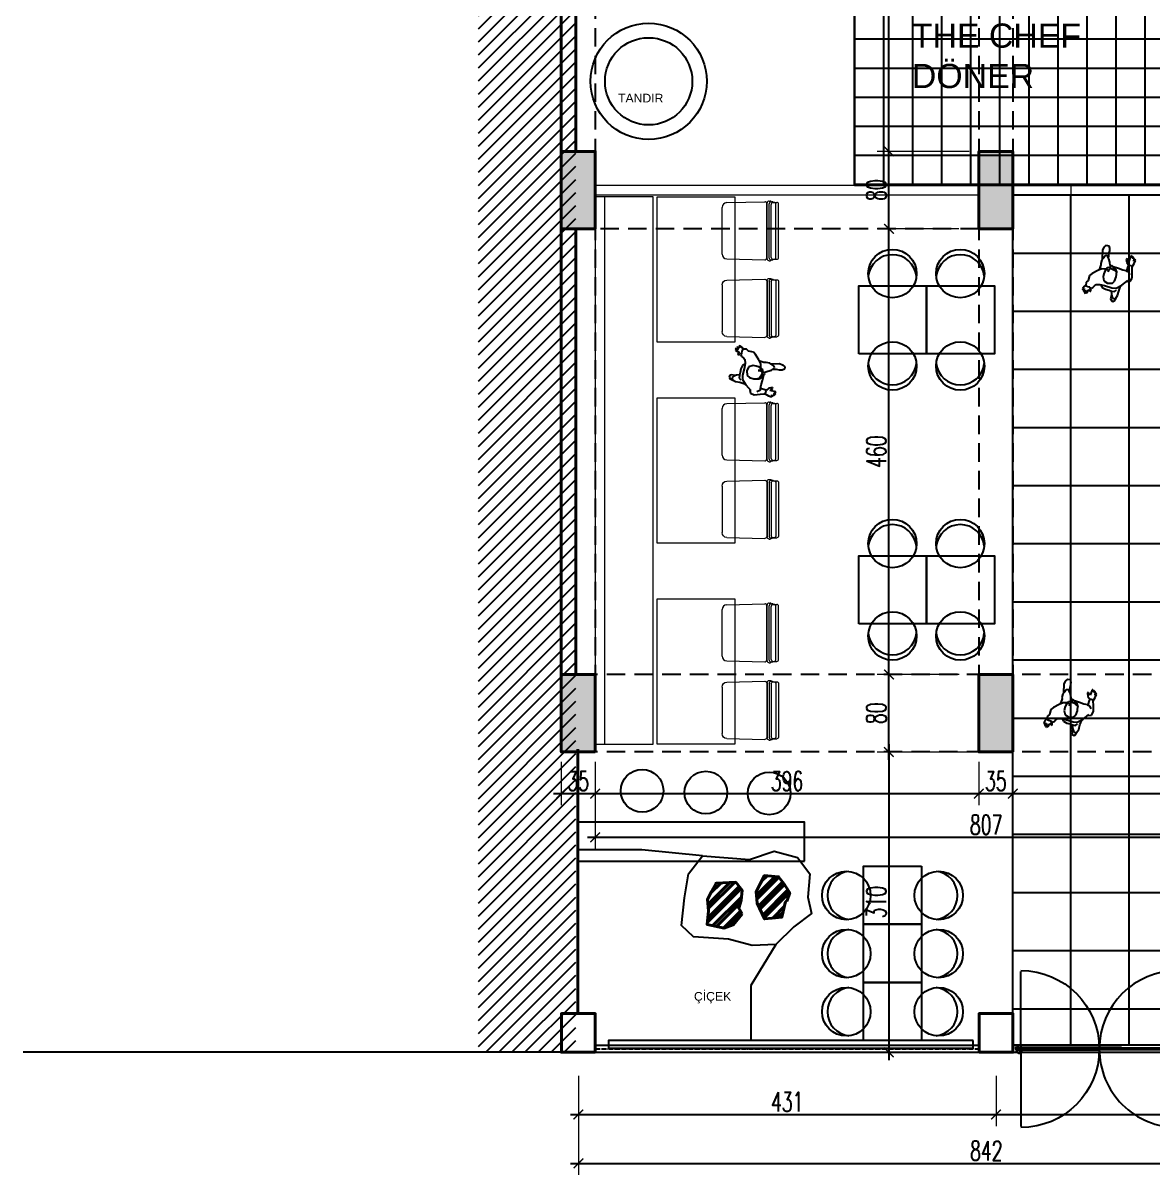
# Model space of a CAD drawing. Header units: millimetres. Extents: x 567392 to 582402, y 4512800 to 4518063.
# Drawn here: x 567392 to 568558, y 4512850 to 4514039 of the extents above; entities that cross this region are included whole.
import ezdxf

# ---------------------------------------------------------------- set-up
doc = ezdxf.new("R2010")
doc.units = ezdxf.units.MM
doc.linetypes.add('AM_DIN_G_W050x2', pattern=[6.875, 4.75, -0.875, 0.375, -0.875])
doc.linetypes.add('DASHED2', pattern=[9.525, 6.35, -3.175])
for name, color, linetype, lineweight in [('1A_GOR_04', 163, 'Continuous', 9), ('A-STRC-01', 2, 'Continuous', 40), ('a_tefris', 1, 'Continuous', 0), ('Yazi', 95, 'Continuous', 13)]:
    doc.layers.add(name, color=color, linetype=linetype, lineweight=lineweight)
for name, color, linetype in [('A-DOGRAMA', 2, 'Continuous'), ('a-people', 8, 'Continuous'), ('a_ahsap', 2, 'Continuous'), ('a_dim', 1, 'Continuous'), ('a_door_p2', 20, 'Continuous'), ('a_furn', 1, 'Continuous'), ('a_p1_d', 1, 'DASHED2'), ('a_p2', 2, 'Continuous'), ('seramik', 251, 'Continuous')]:
    doc.layers.add(name, color=color, linetype=linetype)
doc.styles.add('OLCU', font='SIMPLEX.shx', dxfattribs={"width": 0.65})
doc.styles.get("Standard").update_dxf_attribs({"font": 'Arial.ttf'})
doc.dimstyles.new('OLCU-İC', dxfattribs={"dimtxt": 20, "dimasz": 10, "dimexe": 12, "dimexo": 10, "dimgap": 3, "dimtad": 1, "dimdec": 0, "dimdsep": 46, "dimtxsty": 'OLCU', "dimblk": 'ARCHTICK', "dimcen": 2, "dimdle": 8, "dimclrd": 73, "dimclre": 1, "dimclrt": 1, "dimadec": 0, "dimazin": 0, "dimtfac": 1, "dimtdec": 0, "dimtix": 1, "dimtmove": 2, "dimatfit": 3, "dimldrblk": 'DOT', "dimfxl": 100, "dimfxlon": 1, "dimtvp": 1, "dimtolj": 1, "dimlwd": -1, "dimlwe": 0, "dimarcsym": 0})

# ---------------------------------------------------------------- blocks, each defined once
blk = doc.blocks.new('door-plan-bufe')
at = {"color": 8}
for p, q in [((5, -6), (5, 82)), ((5, 4), (5, -84))]:
    blk.add_line(p, q, dxfattribs=at)
at = {"color": 2}
for p, q in [((0, 0), (89, 0)), ((0, 0), (0, -2)), ((89, 0), (89, -2)), ((0, -2), (89, -2))]:
    blk.add_line(p, q, dxfattribs=at)
blk.add_circle((5, -1), 2)
at = {"color": 8}
for radius, start, end in [(84, 0, 90), (5, 90, 180), (5, 180, 270), (84, 270, 0)]:
    blk.add_arc((5, -1), radius, start, end, dxfattribs=at)
blk = doc.blocks.new('A$C4245411F')
for p, q in [((48.8, 12.4), (47, 11.2)), ((50.7, 12), (48.8, 12.4)), ((51.5, 10.4), (50.7, 12)), ((45.1, 0.6), (44.2, -4.7)), ((45.3, 5.4), (45.1, 0.6)), ((46.6, 8.5), (45.3, 5.4)), ((47, 11.2), (46.2, 8.3)), ((48.6, 9.7), (46.6, 8.5)), ((49.3, 2.2), (47.7, 0.1)), ((50.3, 7.8), (48.6, 9.7)), ((52.3, 2.2), (49.3, 2.2)), ((51.8, 5.3), (50.3, 7.8)), ((51.4, 6.4), (51.5, 10.4)), ((52.6, 2.2), (51.8, 5.3)), ((55.1, 1.7), (52.3, 2.2)), ((58.8, 1.6), (55.1, 1.7)), ((62.5, 0.5), (58.8, 1.6)), ((64.3, -1.6), (62.5, 0.5)), ((70.6, 0.5), (69.1, -1.1)), ((71.8, 2.7), (70.6, 0.5)), ((73.2, 3.7), (71.8, 2.7)), ((74, 7), (73.2, 6.7)), ((73.2, 6.7), (73.5, 5.2)), ((75.1, 3.2), (73.2, 3.7)), ((73.5, 5.2), (75.1, 3.2)), ((75, 5.9), (74, 7)), ((75.9, 6.1), (75, 5.9)), ((75.1, 3.1), (77.3, 3)), ((76.6, 9.3), (75.9, 6.1)), ((77.4, 9.3), (76.6, 9.3)), ((77.3, 3), (79.3, 2.2)), ((77.7, 7), (77.4, 9.3)), ((78.3, 10.2), (77.7, 7)), ((79.1, 9.8), (78.3, 10.2)), ((79.2, 6.5), (79.1, 9.8)), ((80, 9), (79.2, 6.5)), ((79.5, 2.2), (81.1, 3.4)), ((79.8, -1.3), (79.5, 2.2)), ((80.7, 8.5), (80, 9)), ((80.4, 5.6), (80.7, 8.5)), ((81.5, 7), (80.4, 5.6)), ((81.1, 3.4), (82.1, 6.4)), ((82.1, 6.4), (81.5, 7)), ((35.5, -11.7), (34.4, -15.7)), ((38.5, -10.7), (35.5, -11.7)), ((43.2, -5.8), (38.2, -11.8)), ((38.2, -11.8), (38.5, -10.7)), ((48.4, -1.7), (43.2, -5.8)), ((52.7, -1.1), (48.4, -1.7)), ((51.3, -8.4), (50.7, -13.1)), ((53.1, -5.8), (51.3, -8.4)), ((60.7, -1.8), (52.7, -1.1)), ((58.1, -4.8), (53.1, -5.8)), ((62.2, -6.3), (58.1, -4.8)), ((65.5, -1.8), (60.7, -1.8)), ((64, -10.3), (62.2, -6.3)), ((64, -13.6), (64, -10.3)), ((69.1, -1.1), (65.5, -1.8)), ((70.6, -15.6), (75.6, -11.4)), ((75.6, -11.4), (77.8, -8.7)), ((77.8, -8.7), (78.1, -3.5)), ((78.1, -3.5), (79.8, -1.3)), ((34.4, -15.7), (35.7, -21.9)), ((35.7, -21.9), (36.8, -26.7)), ((39.5, -20.8), (37.7, -17.9)), ((41.8, -21.3), (39.5, -20.8)), ((41, -26), (41.6, -21.3)), ((41.6, -21.3), (45.5, -21.3)), ((45.5, -21.3), (50.3, -22.1)), ((50.3, -22.1), (55.8, -22.6)), ((50.7, -13.1), (51.2, -18.3)), ((52.1, -18.7), (51.2, -17.2)), ((51.2, -18.3), (52.7, -20.9)), ((54, -19.5), (52.1, -18.7)), ((52.7, -20.9), (55, -21.5)), ((56.2, -20.2), (54, -19.5)), ((55, -21.5), (55.9, -21.8)), ((55.9, -21.8), (56.5, -23.2)), ((57.7, -20.6), (56.2, -20.2)), ((56.5, -23.2), (57.4, -23.7)), ((57.4, -23.7), (58.1, -23)), ((58.9, -20.2), (57.7, -20.6)), ((58.1, -23), (58.5, -21.7)), ((58.5, -21.7), (61.6, -20.4)), ((58.5, -23.2), (59.1, -23.4)), ((59.6, -18.7), (58.9, -20.2)), ((59.1, -23.4), (60.4, -26.4)), ((59.9, -16.4), (59.6, -18.7)), ((60, -18), (59.9, -16.4)), ((60.7, -18.7), (60, -18)), ((61.9, -18.6), (60.7, -18.7)), ((61.6, -20.4), (63.3, -17.2)), ((63.2, -16.8), (61.9, -18.6)), ((63.2, -18.7), (66.9, -18)), ((63.3, -17.2), (64, -13.6)), ((66.9, -18), (70.6, -15.6)), ((68.8, -22), (68.9, -20.8)), ((69.2, -23.2), (68.8, -22)), ((68.9, -20.8), (69.5, -16.5)), ((68.9, -27.1), (69.2, -23.2)), ((35.5, -30.4), (34.8, -33.8)), ((34.8, -33.8), (35.7, -34.6)), ((36.8, -26.7), (35.5, -30.4)), ((35.7, -34.6), (36.2, -32.8)), ((36.2, -32.8), (36.4, -35.7)), ((36.7, -26.3), (38.1, -27.4)), ((37.4, -36), (37.5, -35)), ((37.5, -35), (37.8, -37.1)), ((38.1, -27.4), (40.4, -27.5)), ((38.9, -37.4), (39.3, -35.6)), ((39.3, -35.6), (39.7, -37.5)), ((40.5, -37.5), (41.2, -31.5)), ((40.8, -27.5), (41, -26)), ((43.2, -29.8), (40.8, -27.5)), ((41.2, -31.5), (42.1, -32.3)), ((42.1, -32.3), (43.4, -33.9)), ((44.4, -33.3), (43.2, -29.8)), ((43.4, -33.9), (44.4, -33.3)), ((60.4, -26.4), (61.9, -29.8)), ((61.9, -29.8), (63.6, -31.6)), ((63.3, -34.9), (62.8, -31.3)), ((63.2, -37.9), (63.3, -34.9)), ((63.6, -31.6), (64.8, -32.7)), ((64.8, -32.7), (66.5, -32)), ((66.5, -32), (67.4, -29.7)), ((67.4, -29.7), (68.9, -27.1)), ((68.4, -28.5), (69.9, -37.2)), ((36.4, -35.7), (37.4, -36)), ((37.8, -37.1), (38.9, -37.4)), ((39.7, -37.5), (40.5, -37.5)), ((63.6, -40.7), (63.2, -37.9)), ((64.8, -43), (63.6, -40.7)), ((67.3, -43), (64.8, -43)), ((69.2, -40.4), (67.3, -43)), ((69.9, -37.2), (69.2, -40.4))]:
    blk.add_line(p, q)
blk = doc.blocks.new('_ArchTick')
at = {"const_width": 0.15}
blk.add_lwpolyline([(-0.5, -0.5), (0.5, 0.5)], dxfattribs=at)
blk = doc.blocks.new('*D594')
at = {"layer": 'a_dim', "color": 73, "transparency": 16777216}
blk.add_line((568286, 4513294.5), (568286, 4512968.5), dxfattribs=at)
at = {"layer": 'a_dim', "color": 1, "lineweight": 0, "transparency": 16777216}
for p, q in [((568376.3, 4513286.5), (568274, 4513286.5)), ((568369, 4512976.5), (568274, 4512976.5))]:
    blk.add_line(p, q, dxfattribs=at)
at = {"layer": 'Defpoints', "color": 0, "transparency": 16777216}
for p in [(568386.3, 4513286.5), (568286, 4512976.5), (568379, 4512976.5)]:
    blk.add_point(p, dxfattribs=at)
at = {"layer": 'a_dim', "color": 73, "transparency": 16777216, "xscale": 10, "yscale": 10, "zscale": 10}
for p, rotation in [((568286, 4513286.5), 90), ((568286, 4512976.5), 270)]:
    blk.add_blockref('_ArchTick', p, dxfattribs=dict(at, rotation=rotation))
at = {"layer": 'a_dim', "color": 3, "transparency": 16777216, "insert": (568273, 4513131.5), "char_height": 20, "attachment_point": 5, "rotation": 90, "style": 'OLCU'}
blk.add_mtext('\\A1;310', dxfattribs=at)
blk = doc.blocks.new('_Dot')
at = {"color": 0, "linetype": 'ByBlock', "lineweight": -2}
blk.add_line((-0.5, 0), (-1, 0), dxfattribs=at)
at = {"color": 0, "linetype": 'ByBlock', "const_width": 0.5}
blk.add_lwpolyline([(-0.25, 0, 1), (0.25, 0, 1)], format="xyb", close=True, dxfattribs=at)
blk = doc.blocks.new('*D595')
at = {"layer": 'a_dim', "color": 1, "lineweight": 0, "transparency": 16777216}
for p, q in [((568358.6, 4513366.5), (568274, 4513366.5)), ((568366.3, 4513286.5), (568274, 4513286.5))]:
    blk.add_line(p, q, dxfattribs=at)
at = {"layer": 'a_dim', "color": 73, "transparency": 16777216}
blk.add_line((568286, 4513278.5), (568286, 4513374.5), dxfattribs=at)
at = {"layer": 'Defpoints', "color": 0, "transparency": 16777216}
for p in [(568286, 4513366.5), (568368.6, 4513366.5), (568376.3, 4513286.5)]:
    blk.add_point(p, dxfattribs=at)
at = {"layer": 'a_dim', "color": 73, "transparency": 16777216, "xscale": 10, "yscale": 10, "zscale": 10}
for p, rotation in [((568286, 4513366.5), 90), ((568286, 4513286.5), 270)]:
    blk.add_blockref('_ArchTick', p, dxfattribs=dict(at, rotation=rotation))
at = {"layer": 'a_dim', "color": 3, "transparency": 16777216, "insert": (568273, 4513326.5), "char_height": 20, "attachment_point": 5, "rotation": 90, "style": 'OLCU'}
blk.add_mtext('\\A1;80', dxfattribs=at)
blk = doc.blocks.new('*D596')
at = {"layer": 'a_dim', "color": 73, "transparency": 16777216}
blk.add_line((568286, 4513358.5), (568286, 4513834.5), dxfattribs=at)
at = {"layer": 'a_dim', "color": 1, "lineweight": 0, "transparency": 16777216}
for p, q in [((568358, 4513826.5), (568274, 4513826.5)), ((568358, 4513366.5), (568274, 4513366.5))]:
    blk.add_line(p, q, dxfattribs=at)
at = {"layer": 'Defpoints', "color": 0, "transparency": 16777216}
for p in [(568286, 4513826.5), (568368, 4513826.5), (568368, 4513366.5)]:
    blk.add_point(p, dxfattribs=at)
at = {"layer": 'a_dim', "color": 73, "transparency": 16777216, "xscale": 10, "yscale": 10, "zscale": 10}
for p, rotation in [((568286, 4513826.5), 90), ((568286, 4513366.5), 270)]:
    blk.add_blockref('_ArchTick', p, dxfattribs=dict(at, rotation=rotation))
at = {"layer": 'a_dim', "color": 3, "transparency": 16777216, "insert": (568273, 4513596.5), "char_height": 20, "attachment_point": 5, "rotation": 90, "style": 'OLCU'}
blk.add_mtext('\\A1;460', dxfattribs=at)
blk = doc.blocks.new('*D597')
at = {"layer": 'a_dim', "color": 73, "transparency": 16777216}
blk.add_line((568286, 4513818.5), (568286, 4513914.5), dxfattribs=at)
at = {"layer": 'a_dim', "color": 1, "lineweight": 0, "transparency": 16777216}
for p, q in [((568368.8, 4513906.5), (568274, 4513906.5)), ((568358, 4513826.5), (568274, 4513826.5))]:
    blk.add_line(p, q, dxfattribs=at)
at = {"layer": 'Defpoints', "color": 0, "transparency": 16777216}
for p in [(568286, 4513906.5), (568378.8, 4513906.5), (568368, 4513826.5)]:
    blk.add_point(p, dxfattribs=at)
at = {"layer": 'a_dim', "color": 73, "transparency": 16777216, "xscale": 10, "yscale": 10, "zscale": 10}
for p, rotation in [((568286, 4513906.5), 90), ((568286, 4513826.5), 270)]:
    blk.add_blockref('_ArchTick', p, dxfattribs=dict(at, rotation=rotation))
at = {"layer": 'a_dim', "color": 3, "transparency": 16777216, "insert": (568273, 4513866.5), "char_height": 20, "attachment_point": 5, "rotation": 90, "style": 'OLCU'}
blk.add_mtext('\\A1;80', dxfattribs=at)
blk = doc.blocks.new('*D598')
at = {"layer": 'a_dim', "color": 73, "transparency": 16777216}
blk.add_line((568286, 4513898.5), (568286, 4514570.5), dxfattribs=at)
at = {"layer": 'a_dim', "color": 1, "lineweight": 0, "transparency": 16777216}
for p, q in [((568368.8, 4514562.5), (568274, 4514562.5)), ((568368.8, 4513906.5), (568274, 4513906.5))]:
    blk.add_line(p, q, dxfattribs=at)
at = {"layer": 'Defpoints', "color": 0, "transparency": 16777216}
for p in [(568286, 4514562.5), (568378.8, 4514562.5), (568378.8, 4513906.5)]:
    blk.add_point(p, dxfattribs=at)
at = {"layer": 'a_dim', "color": 73, "transparency": 16777216, "xscale": 10, "yscale": 10, "zscale": 10}
for p, rotation in [((568286, 4514562.5), 90), ((568286, 4513906.5), 270)]:
    blk.add_blockref('_ArchTick', p, dxfattribs=dict(at, rotation=rotation))
at = {"layer": 'a_dim', "color": 3, "transparency": 16777216, "insert": (568273, 4514234.5), "char_height": 20, "attachment_point": 5, "rotation": 90, "style": 'OLCU'}
blk.add_mtext('\\A1;656', dxfattribs=at)
blk = doc.blocks.new('*D601')
at = {"layer": 'a_dim', "color": 1, "lineweight": 0, "transparency": 16777216}
for p, q in [((567947.8, 4513276.5), (567947.8, 4513231.5)), ((567982.8, 4513276.5), (567982.8, 4513231.5))]:
    blk.add_line(p, q, dxfattribs=at)
at = {"layer": 'a_dim', "color": 73, "transparency": 16777216}
blk.add_line((567939.8, 4513243.5), (567990.8, 4513243.5), dxfattribs=at)
at = {"layer": 'Defpoints', "color": 0, "transparency": 16777216}
for p in [(567947.8, 4513286.5), (567982.8, 4513286.5), (567982.8, 4513243.5)]:
    blk.add_point(p, dxfattribs=at)
at = {"layer": 'a_dim', "color": 73, "transparency": 16777216, "xscale": 10, "yscale": 10, "zscale": 10, "rotation": 180}
blk.add_blockref('_ArchTick', (567947.8, 4513243.5), dxfattribs=at)
at = {"layer": 'a_dim', "color": 73, "transparency": 16777216, "xscale": 10, "yscale": 10, "zscale": 10}
blk.add_blockref('_ArchTick', (567982.8, 4513243.5), dxfattribs=at)
at = {"layer": 'a_dim', "color": 3, "transparency": 16777216, "insert": (567965.3, 4513256.5), "char_height": 20, "attachment_point": 5, "style": 'OLCU'}
blk.add_mtext('\\A1;35', dxfattribs=at)
blk = doc.blocks.new('*D602')
at = {"layer": 'a_dim', "color": 1, "lineweight": 0, "transparency": 16777216}
for p, q in [((568378.8, 4513276.5), (568378.8, 4513231.5)), ((568413.8, 4513276.5), (568413.8, 4513231.5))]:
    blk.add_line(p, q, dxfattribs=at)
at = {"layer": 'a_dim', "color": 73, "transparency": 16777216}
blk.add_line((568370.8, 4513243.5), (568421.8, 4513243.5), dxfattribs=at)
at = {"layer": 'Defpoints', "color": 0, "transparency": 16777216}
for p in [(568378.8, 4513286.5), (568413.8, 4513286.5), (568413.8, 4513243.5)]:
    blk.add_point(p, dxfattribs=at)
at = {"layer": 'a_dim', "color": 73, "transparency": 16777216, "xscale": 10, "yscale": 10, "zscale": 10, "rotation": 180}
blk.add_blockref('_ArchTick', (568378.8, 4513243.5), dxfattribs=at)
at = {"layer": 'a_dim', "color": 73, "transparency": 16777216, "xscale": 10, "yscale": 10, "zscale": 10}
blk.add_blockref('_ArchTick', (568413.8, 4513243.5), dxfattribs=at)
at = {"layer": 'a_dim', "color": 3, "transparency": 16777216, "insert": (568396.3, 4513256.5), "char_height": 20, "attachment_point": 5, "style": 'OLCU'}
blk.add_mtext('\\A1;35', dxfattribs=at)
blk = doc.blocks.new('*D603')
at = {"layer": 'a_dim', "color": 1, "lineweight": 0, "transparency": 16777216}
for p, q in [((568413.8, 4513276.5), (568413.8, 4513231.5)), ((568789.8, 4513276.5), (568789.8, 4513231.5))]:
    blk.add_line(p, q, dxfattribs=at)
at = {"layer": 'a_dim', "color": 73, "transparency": 16777216}
blk.add_line((568405.8, 4513243.5), (568797.8, 4513243.5), dxfattribs=at)
at = {"layer": 'Defpoints', "color": 0, "transparency": 16777216}
for p in [(568413.8, 4513286.5), (568789.8, 4513286.5), (568789.8, 4513243.5)]:
    blk.add_point(p, dxfattribs=at)
at = {"layer": 'a_dim', "color": 73, "transparency": 16777216, "xscale": 10, "yscale": 10, "zscale": 10, "rotation": 180}
blk.add_blockref('_ArchTick', (568413.8, 4513243.5), dxfattribs=at)
at = {"layer": 'a_dim', "color": 73, "transparency": 16777216, "xscale": 10, "yscale": 10, "zscale": 10}
blk.add_blockref('_ArchTick', (568789.8, 4513243.5), dxfattribs=at)
at = {"layer": 'a_dim', "color": 3, "transparency": 16777216, "insert": (568601.8, 4513256.5), "char_height": 20, "attachment_point": 5, "style": 'OLCU'}
blk.add_mtext('\\A1;376', dxfattribs=at)
blk = doc.blocks.new('*D613')
at = {"layer": 'a_dim', "color": 1, "lineweight": 0, "transparency": 16777216}
for p, q in [((567982.8, 4513276.5), (567982.8, 4513186.4)), ((568789.8, 4513276.5), (568789.8, 4513186.4))]:
    blk.add_line(p, q, dxfattribs=at)
at = {"layer": 'a_dim', "color": 73, "transparency": 16777216}
blk.add_line((568797.8, 4513198.4), (567974.8, 4513198.4), dxfattribs=at)
at = {"layer": 'Defpoints', "color": 0, "transparency": 16777216}
for p in [(567982.8, 4513286.5), (568789.8, 4513286.5), (567982.8, 4513198.4)]:
    blk.add_point(p, dxfattribs=at)
at = {"layer": 'a_dim', "color": 73, "transparency": 16777216, "xscale": 10, "yscale": 10, "zscale": 10, "rotation": 180}
blk.add_blockref('_ArchTick', (567982.8, 4513198.4), dxfattribs=at)
at = {"layer": 'a_dim', "color": 73, "transparency": 16777216, "xscale": 10, "yscale": 10, "zscale": 10}
blk.add_blockref('_ArchTick', (568789.8, 4513198.4), dxfattribs=at)
at = {"layer": 'a_dim', "color": 3, "transparency": 16777216, "insert": (568386.3, 4513211.4), "char_height": 20, "attachment_point": 5, "style": 'OLCU'}
blk.add_mtext('\\A1;807', dxfattribs=at)
blk = doc.blocks.new('*D618')
at = {"layer": 'a_dim', "color": 1, "lineweight": 0, "transparency": 16777216}
for p, q in [((567965.5, 4512952.1), (567965.5, 4512849.9)), ((568807.5, 4512952.1), (568807.5, 4512849.9))]:
    blk.add_line(p, q, dxfattribs=at)
at = {"layer": 'a_dim', "color": 73, "transparency": 16777216}
blk.add_line((567957.5, 4512861.9), (568815.5, 4512861.9), dxfattribs=at)
at = {"layer": 'Defpoints', "color": 0, "transparency": 16777216}
for p in [(567965.5, 4512962.1), (568807.5, 4512962.1), (568807.5, 4512861.9)]:
    blk.add_point(p, dxfattribs=at)
at = {"layer": 'a_dim', "color": 73, "transparency": 16777216, "xscale": 10, "yscale": 10, "zscale": 10, "rotation": 180}
blk.add_blockref('_ArchTick', (567965.5, 4512861.9), dxfattribs=at)
at = {"layer": 'a_dim', "color": 73, "transparency": 16777216, "xscale": 10, "yscale": 10, "zscale": 10}
blk.add_blockref('_ArchTick', (568807.5, 4512861.9), dxfattribs=at)
at = {"layer": 'a_dim', "color": 3, "transparency": 16777216, "insert": (568386.5, 4512874.9), "char_height": 20, "attachment_point": 5, "style": 'OLCU'}
blk.add_mtext('\\A1;842', dxfattribs=at)
blk = doc.blocks.new('*D619')
at = {"layer": 'a_dim', "color": 1, "lineweight": 0, "transparency": 16777216}
for p, q in [((567965.5, 4512952.1), (567965.5, 4512900.3)), ((568396.5, 4512952.1), (568396.5, 4512900.3))]:
    blk.add_line(p, q, dxfattribs=at)
at = {"layer": 'a_dim', "color": 73, "transparency": 16777216}
blk.add_line((567957.5, 4512912.3), (568404.5, 4512912.3), dxfattribs=at)
at = {"layer": 'Defpoints', "color": 0, "transparency": 16777216}
for p in [(567965.5, 4512962.1), (568396.5, 4512962.1), (568396.5, 4512912.3)]:
    blk.add_point(p, dxfattribs=at)
at = {"layer": 'a_dim', "color": 73, "transparency": 16777216, "xscale": 10, "yscale": 10, "zscale": 10, "rotation": 180}
blk.add_blockref('_ArchTick', (567965.5, 4512912.3), dxfattribs=at)
at = {"layer": 'a_dim', "color": 73, "transparency": 16777216, "xscale": 10, "yscale": 10, "zscale": 10}
blk.add_blockref('_ArchTick', (568396.5, 4512912.3), dxfattribs=at)
at = {"layer": 'a_dim', "color": 3, "transparency": 16777216, "insert": (568181, 4512925.3), "char_height": 20, "attachment_point": 5, "style": 'OLCU'}
blk.add_mtext('\\A1;431', dxfattribs=at)
blk = doc.blocks.new('*D620')
at = {"layer": 'a_dim', "color": 1, "lineweight": 0, "transparency": 16777216}
for p, q in [((568396.5, 4512951.5), (568396.5, 4512900.3)), ((568807.5, 4512952.1), (568807.5, 4512900.3))]:
    blk.add_line(p, q, dxfattribs=at)
at = {"layer": 'a_dim', "color": 73, "transparency": 16777216}
blk.add_line((568388.5, 4512912.3), (568815.5, 4512912.3), dxfattribs=at)
at = {"layer": 'Defpoints', "color": 0, "transparency": 16777216}
for p in [(568396.5, 4512961.5), (568807.5, 4512962.1), (568807.5, 4512912.3)]:
    blk.add_point(p, dxfattribs=at)
at = {"layer": 'a_dim', "color": 73, "transparency": 16777216, "xscale": 10, "yscale": 10, "zscale": 10, "rotation": 180}
blk.add_blockref('_ArchTick', (568396.5, 4512912.3), dxfattribs=at)
at = {"layer": 'a_dim', "color": 73, "transparency": 16777216, "xscale": 10, "yscale": 10, "zscale": 10}
blk.add_blockref('_ArchTick', (568807.5, 4512912.3), dxfattribs=at)
at = {"layer": 'a_dim', "color": 3, "transparency": 16777216, "insert": (568602, 4512925.3), "char_height": 20, "attachment_point": 5, "style": 'OLCU'}
blk.add_mtext('\\A1;411', dxfattribs=at)
blk = doc.blocks.new('*D621')
at = {"layer": 'a_dim', "color": 1, "lineweight": 0, "transparency": 16777216}
for p, q in [((567982.8, 4513276.5), (567982.8, 4513231.5)), ((568378.8, 4513276.5), (568378.8, 4513231.5))]:
    blk.add_line(p, q, dxfattribs=at)
at = {"layer": 'a_dim', "color": 73, "transparency": 16777216}
blk.add_line((567974.8, 4513243.5), (568386.8, 4513243.5), dxfattribs=at)
at = {"layer": 'Defpoints', "color": 0, "transparency": 16777216}
for p in [(567982.8, 4513286.5), (568378.8, 4513286.5), (568378.8, 4513243.5)]:
    blk.add_point(p, dxfattribs=at)
at = {"layer": 'a_dim', "color": 73, "transparency": 16777216, "xscale": 10, "yscale": 10, "zscale": 10, "rotation": 180}
blk.add_blockref('_ArchTick', (567982.8, 4513243.5), dxfattribs=at)
at = {"layer": 'a_dim', "color": 73, "transparency": 16777216, "xscale": 10, "yscale": 10, "zscale": 10}
blk.add_blockref('_ArchTick', (568378.8, 4513243.5), dxfattribs=at)
at = {"layer": 'a_dim', "color": 3, "transparency": 16777216, "insert": (568180.8, 4513256.5), "char_height": 20, "attachment_point": 5, "style": 'OLCU'}
blk.add_mtext('\\A1;396', dxfattribs=at)
blk = doc.blocks.new('A$C1CF9497D')
for p, q in [((-61.4, 97), (-61.4, 99)), ((-59.9, 101.4), (-59.9, 103.1)), ((-58.6, 107), (-58.6, 112.7)), ((-58.6, 105.6), (-58.6, 107)), ((56.2, 97.4), (-55.9, 97.4)), ((54.9, 116.7), (-54.6, 116.7)), ((54.9, 111), (-54.6, 111)), ((54.9, 101.6), (-54.6, 101.6)), ((58.9, 107), (58.9, 112.7)), ((58.9, 105.6), (58.9, 107)), ((60.2, 101.4), (60.2, 103.1)), ((61.7, 97), (61.7, 99)), ((-58.1, 9.8), (-60, 88.1)), ((57.7, 93), (-57.4, 93)), ((56, 92.1), (-56, 92.1)), ((58.1, 9.8), (60, 88.1)), ((48.1, 0), (-48.1, 0))]:
    blk.add_line(p, q)
for centre, radius, start, end in [((-57.4, 99), 4, 128.8737, 180), ((-57.4, 97), 4, 180, 270), ((-55.9, 103.1), 4, 131.6708, 180), ((-55.9, 101.4), 4, 180, 270), ((-54.6, 112.7), 4, 90, 180), ((-54.6, 107), 4, 90, 180), ((-54.6, 105.6), 4, 180, 270), ((54.9, 112.7), 4, 0, 90), ((54.9, 107), 4, 0, 90), ((54.9, 105.6), 4, 270, 0), ((56.2, 101.4), 4, 270, 0), ((57.7, 97), 4, 270, 0), ((56.2, 103.1), 4, 0, 48.3292), ((57.7, 99), 4, 0, 51.1263), ((-56, 88.1), 4, 90, 180), ((56, 88.1), 4, 0, 90), ((-48.1, 10), 10, 181.3627, 270), ((48.1, 10), 10, 270, 358.6373)]:
    blk.add_arc(centre, radius, start, end)
blk = doc.blocks.new('KOLONS')
at = {"layer": 'A-STRC-01'}
h = blk.add_hatch(color=256, dxfattribs=at)
h.dxf.hatch_style = 1
h.paths.add_polyline_path([(-2495, 540), (-2530, 540), (-2530, 620), (-2495, 620)])
h = blk.add_hatch(color=256, dxfattribs=at)
h.dxf.hatch_style = 1
h.paths.add_polyline_path([(-2064, 540), (-2099, 540), (-2099, 620), (-2064, 620)])
h = blk.add_hatch(color=256, dxfattribs=at)
h.dxf.hatch_style = 1
h.paths.add_polyline_path([(-2495, 0), (-2530, 0), (-2530, 80), (-2495, 80)])
h = blk.add_hatch(color=256, dxfattribs=at)
h.dxf.hatch_style = 1
h.paths.add_polyline_path([(-2064, 0), (-2099, 0), (-2099, 80), (-2064, 80)])
at = {"layer": 'A-STRC-01', "color": 3}
for points in [[(-2495, 540), (-2530, 540), (-2530, 620), (-2495, 620)], [(-2064, 540), (-2099, 540), (-2099, 620), (-2064, 620)], [(-2495, 0), (-2530, 0), (-2530, 80), (-2495, 80)], [(-2064, 0), (-2099, 0), (-2099, 80), (-2064, 80)]]:
    blk.add_lwpolyline(points, close=True, dxfattribs=at)

msp = doc.modelspace()

# ---------------------------------------------------------------- hatches: boundary and pattern name
h = msp.add_hatch()
h.set_pattern_fill('ANSI31', color=256, scale=3, angle=-63.731463)
h.set_pattern_definition([(45, (564997.077, 4512555.281), (-6.735192, 6.735192), [])])
h.paths.add_polyline_path([(567962.885, 4512976.516), (567962.719, 4515062.52), (569202.802, 4515062.52), (569205.802, 4514612.52), (570067.043, 4514612.52), (570064.802, 4514812.52), (570482.802, 4514812.52), (570482.802, 4515169.134), (567862.317, 4515169.134), (567862.317, 4512976.516)])
at = {"layer": 'A-STRC-01'}
h = msp.add_hatch(dxfattribs=at)
h.set_pattern_fill('ANSI32', color=256, angle=-63.731463)
h.set_pattern_definition([(225, (581355.831, 4515483.664), (6.735192, -6.735192), []), (225, (581351.341, 4515483.664), (6.735192, -6.735192), [])])
h.paths.add_polyline_path([(568179.4, 4513132.025), (568175.387, 4513116.008), (568165.442, 4513114.988), (568157.618, 4513114.186), (568149.886, 4513130.536), (568148.866, 4513142.26), (568153.201, 4513150.417), (568157.725, 4513158.928), (568172.072, 4513157.808), (568177.474, 4513150.68), (568183.548, 4513140.986), (568181.129, 4513133.058)])
h.paths.add_polyline_path([(568134.398, 4513119.583), (568125.198, 4513108.086), (568115.781, 4513104.819), (568098.277, 4513108.56), (568099.696, 4513122.614), (568098.676, 4513134.338), (568103.011, 4513142.495), (568107.535, 4513151.006), (568127.964, 4513151.975), (568134.354, 4513143.865), (568133.358, 4513133.064), (568130.939, 4513125.136)])
at = {"layer": 'seramik'}
h = msp.add_hatch(dxfattribs=at)
h.set_pattern_fill('_USER', color=256, scale=30, double=1, pattern_type=0)
h.set_pattern_definition([(0, (568250.592, 4514562.52), (0, 30), []), (90, (568250.592, 4514562.52), (-30, 2e-15), [])])
h.paths.add_polyline_path([(568789.802, 4514562.52), (568250.592, 4514562.52), (568250.592, 4513871.52), (568789.802, 4513871.52)])
h = msp.add_hatch(dxfattribs=at)
h.set_pattern_fill('_USER', color=256, scale=60, double=1, pattern_type=0)
h.set_pattern_definition([(0, (568413.8, 4513861.52), (0, 60), []), (90, (568413.8, 4513861.52), (-60, 4e-15), [])])
h.paths.add_polyline_path([(568413.802, 4513861.52), (568593.802, 4513861.52), (568593.802, 4512983.716), (568413.802, 4512983.716)])

# ---------------------------------------------------------------- linework, layer by layer
at = {"color": 2, "linetype": 'Continuous'}
for p, q in [((567982.969, 4512983.716), (568378.969, 4512983.716)), ((568378.969, 4512976.516), (568378.969, 4512983.716)), ((567982.969, 4512976.516), (568378.969, 4512976.516))]:
    msp.add_line(p, q, dxfattribs=at)
at = {"color": 8, "linetype": 'AM_DIN_G_W050x2'}
msp.add_line((567982.969, 4512980.116), (568378.969, 4512980.116), dxfattribs=at)
msp.add_lwpolyline([(567947.969, 4512976.516), (567392.308, 4512976.516)])
at = {"layer": '1A_GOR_04'}
for points in [[(567982.802, 4513871.52), (568378.802, 4513871.52)], [(568413.802, 4513871.52), (568473.802, 4513871.52), (568473.802, 4513861.52), (568413.802, 4513861.52)], [(567982.802, 4513861.52), (568378.802, 4513861.52)]]:
    msp.add_lwpolyline(points, dxfattribs=at)
at = {"layer": 'A-DOGRAMA'}
for points in [[(568372.969, 4512988.64), (567996.533, 4512988.64), (567996.533, 4512980.64), (568372.969, 4512980.64)], [(568413.969, 4512976.516), (568785.802, 4512976.516), (568785.802, 4512983.716), (568413.969, 4512983.716)]]:
    msp.add_lwpolyline(points, close=True, dxfattribs=at)
at = {"layer": 'A-STRC-01'}
for points in [[(567947.802, 4513366.52), (567947.802, 4515077.52), (570477.802, 4515077.52), (570477.802, 4513366.52)], [(567962.802, 4514562.52), (567962.802, 4513906.52)], [(567962.802, 4513826.52), (567962.802, 4513366.52)], [(567964.969, 4513016.516), (567964.969, 4513289.516)], [(568134.398, 4513119.583), (568125.198, 4513108.086), (568115.781, 4513104.819), (568115.781, 4513104.819), (568098.277, 4513108.56), (568099.696, 4513122.614), (568098.676, 4513134.338), (568103.011, 4513142.495), (568107.535, 4513151.006), (568127.964, 4513151.975), (568134.354, 4513143.865), (568133.358, 4513133.064), (568130.939, 4513125.136), (568134.398, 4513119.583)], [(568179.4, 4513132.025), (568175.387, 4513116.008), (568165.442, 4513114.988), (568165.442, 4513114.988), (568157.618, 4513114.186), (568149.886, 4513130.536), (568148.866, 4513142.26), (568153.201, 4513150.417), (568157.725, 4513158.928), (568172.072, 4513157.808), (568177.474, 4513150.68), (568183.548, 4513140.986), (568181.129, 4513133.058), (568179.4, 4513132.025)], [(568415.967, 4512981.116), (568525.967, 4512981.116)]]:
    msp.add_lwpolyline(points, dxfattribs=at)
for points in [[(567982.969, 4512976.516), (567947.969, 4512976.516), (567947.969, 4513016.516), (567982.969, 4513016.516)], [(568378.969, 4512976.516), (568413.969, 4512976.516), (568413.969, 4513016.516), (568378.969, 4513016.516)]]:
    msp.add_lwpolyline(points, close=True, dxfattribs=at)
at = {"layer": 'a_ahsap'}
for radius in [60, 45]:
    msp.add_circle((568037.975, 4513978.828), radius, dxfattribs=at)
at = {"layer": 'a_furn'}
for points in [[(568199.006, 4513173.946), (568199.006, 4513213.946), (567964.969, 4513213.946)], [(568093.544, 4513179.354), (568030.885, 4513185.534), (567964.969, 4513185.534)], [(567964.969, 4513173.946), (568199.006, 4513173.946)], [(568187.691, 4513106.116), (568169.189, 4513087.63), (568144.833, 4513086.695), (568120.477, 4513093.246), (568084.411, 4513095.82), (568072.028, 4513107.478), (568075.043, 4513136.066), (568079.258, 4513160.869), (568093.544, 4513179.354), (568142.023, 4513175.376), (568167.55, 4513184.267), (568191.672, 4513177.716), (568204.319, 4513160.635), (568202.445, 4513136.534), (568205.958, 4513119.687), (568187.691, 4513106.116)], [(568169.189, 4513087.63), (568143.457, 4513045.417), (568143.457, 4512988.64)]]:
    msp.add_lwpolyline(points, dxfattribs=at)
for centre, radius in [((568289.578, 4513780.342), 25), ((568359.578, 4513780.342), 25), ((568289.578, 4513684.949), 25), ((568359.578, 4513684.949), 25), ((568289.578, 4513501.663), 25), ((568359.578, 4513501.663), 25), ((568289.578, 4513406.271), 25), ((568359.578, 4513406.271), 25), ((568031.186, 4513246.445), 22), ((568096.97, 4513244.561), 22), ((568162.343, 4513243.807), 22), ((568241.965, 4513138.429), 25), ((568337.358, 4513138.429), 25), ((568241.965, 4513078.429), 25), ((568337.358, 4513078.429), 25), ((568241.965, 4513018.429), 25), ((568337.358, 4513018.429), 25)]:
    msp.add_circle(centre, radius, dxfattribs=at)
for centre, start, end in [((568289.578, 4513774.854), 6.301289, 173.698711), ((568359.578, 4513774.854), 6.301289, 173.698711), ((568289.578, 4513690.437), 186.301289, 353.698711), ((568359.578, 4513690.437), 186.301289, 353.698711), ((568289.578, 4513496.176), 6.301289, 173.698711), ((568359.578, 4513496.176), 6.301289, 173.698711), ((568289.578, 4513411.759), 186.301289, 353.698711), ((568359.578, 4513411.759), 186.301289, 353.698711), ((568247.453, 4513138.429), 96.301289, 263.698711), ((568331.87, 4513138.429), 276.301289, 83.698711), ((568247.453, 4513078.429), 96.301289, 263.698711), ((568331.87, 4513078.429), 276.301289, 83.698711), ((568247.453, 4513018.429), 96.301289, 263.698711), ((568331.87, 4513018.429), 276.301289, 83.698711)]:
    msp.add_arc(centre, 25, start, end, dxfattribs=at)
at = {"layer": 'a_p1_d', "ltscale": 3}
for points in [[(567982.802, 4515062.52), (567982.802, 4513326.52)], [(568378.802, 4515062.52), (568378.802, 4513366.52)], [(568413.802, 4515062.52), (568413.802, 4513366.52)], [(568378.802, 4513826.52), (567947.802, 4513826.52)], [(570442.802, 4513366.52), (567982.802, 4513366.52)], [(570442.802, 4513286.52), (567982.802, 4513286.52)]]:
    msp.add_lwpolyline(points, dxfattribs=at)
at = {"layer": 'a_p2'}
for points in [[(568254.789, 4513697.646), (568254.789, 4513767.646), (568324.789, 4513767.646), (568324.789, 4513697.646)], [(568324.789, 4513697.646), (568324.789, 4513767.646), (568394.789, 4513767.646), (568394.789, 4513697.646)], [(568254.789, 4513418.967), (568254.789, 4513488.967), (568324.789, 4513488.967), (568324.789, 4513418.967)], [(568324.789, 4513418.967), (568324.789, 4513488.967), (568394.789, 4513488.967), (568394.789, 4513418.967)], [(568319.661, 4513168.64), (568319.661, 4513108.64), (568259.661, 4513108.64), (568259.661, 4513168.64)], [(568319.661, 4513108.64), (568319.661, 4513048.64), (568259.661, 4513048.64), (568259.661, 4513108.64)], [(568319.661, 4513048.64), (568319.661, 4512988.64), (568259.661, 4512988.64), (568259.661, 4513048.64)]]:
    msp.add_lwpolyline(points, close=True, dxfattribs=at)
at = {"layer": 'a_tefris'}
for points in [[(567992.802, 4513859.52), (567982.802, 4513859.52), (567982.802, 4513294.52), (567992.802, 4513294.52)], [(568126.802, 4513709.52), (568046.802, 4513709.52), (568046.802, 4513859.52), (568126.802, 4513859.52)], [(568126.802, 4513502.02), (568046.802, 4513502.02), (568046.802, 4513652.02), (568126.802, 4513652.02)], [(568126.802, 4513294.52), (568046.802, 4513294.52), (568046.802, 4513444.52), (568126.802, 4513444.52)]]:
    msp.add_lwpolyline(points, close=True, dxfattribs=at)
msp.add_lwpolyline([(567992.802, 4513294.52), (568042.802, 4513294.52), (568042.802, 4513859.52), (567992.802, 4513859.52)], dxfattribs=at)
at = {"layer": 'seramik'}
for points in [[(568789.802, 4514562.52), (568250.592, 4514562.52), (568250.592, 4513871.52), (568789.802, 4513871.52)], [(568413.802, 4513861.52), (568593.802, 4513861.52), (568593.802, 4512983.716), (568413.802, 4512983.716)]]:
    msp.add_lwpolyline(points, close=True, dxfattribs=at)

# ---------------------------------------------------------------- block references
at = {"layer": 'a-people'}
for p, rotation in [((568567.369, 4513753.515), 167.9178316586183), ((568126.512, 4513623.44), 81.91585602031742), ((568527.333, 4513305.605), 167.9178316586183)]:
    msp.add_blockref('A$C4245411F', p, dxfattribs=dict(at, rotation=rotation))
at = {"layer": 'A-STRC-01'}
msp.add_blockref('KOLONS', (570477.802, 4513286.52), dxfattribs=at)
at = {"layer": 'a_door_p2', "yscale": 0.9642857133580811, "zscale": 0.9642857133580811}
for p, xscale, rotation in [((568417.326, 4512978.915), -0.9642857133580811, 179.9993823277824), ((568588.969, 4512978.915), 0.9642857133580811, 180.0006176669119)]:
    msp.add_blockref('door-plan-bufe', p, dxfattribs=dict(at, xscale=xscale, rotation=rotation))
at = {"layer": 'a_tefris', "yscale": 0.4999999999999998, "zscale": 0.4999999999999998}
for p, xscale, rotation in [((568113.802, 4513824.52), 0.4999999999999998, 270.0000000002024), ((568113.802, 4513744.52), -0.4999999999999998, 269.9999999993721), ((568113.802, 4513617.02), 0.4999999999999998, 270.0000000002024), ((568113.802, 4513537.02), -0.4999999999999998, 269.9999999993721), ((568113.802, 4513409.52), 0.4999999999999998, 270.0000000002024), ((568113.802, 4513329.52), -0.4999999999999998, 269.9999999993721)]:
    msp.add_blockref('A$C1CF9497D', p, dxfattribs=dict(at, xscale=xscale, rotation=rotation))

# ---------------------------------------------------------------- texts
at = {"layer": 'a_ahsap', "insert": (568006.426, 4513965.977), "char_height": 9, "attachment_point": 1}
msp.add_mtext_dynamic_manual_height_columns('TANDIR', width=48.3995, gutter_width=12.5, heights=[0], dxfattribs=at)
at = {"layer": 'a_furn', "insert": (568309.68, 4514038.495), "char_height": 25, "attachment_point": 1}
msp.add_mtext_dynamic_manual_height_columns('THE CHEF\\PDÖNER', width=211.35787, gutter_width=12.5, heights=[0], dxfattribs=at)
at = {"layer": 'Yazi', "insert": (568123.191, 4513038.757), "char_height": 9, "attachment_point": 3}
msp.add_mtext_dynamic_manual_height_columns('ÇİÇEK', width=48.3995, gutter_width=12.5, heights=[0], dxfattribs=at)

# ---------------------------------------------------------------- dimensions: what is measured, and where the dimension line sits
at = {"layer": 'a_dim'}
for base, p1, p2, picture, middle in [((568285.957, 4514562.52), (568378.802, 4513906.52), (568378.802, 4514562.52), '*D598', (568272.957, 4514234.52)), ((568285.957, 4513906.52), (568367.98, 4513826.52), (568378.802, 4513906.52), '*D597', (568272.957, 4513866.52)), ((568285.957, 4513826.52), (568367.98, 4513366.52), (568367.98, 4513826.52), '*D596', (568272.957, 4513596.52)), ((568285.957, 4513366.52), (568376.302, 4513286.52), (568368.605, 4513366.52), '*D595', (568272.957, 4513326.52)), ((568285.957, 4512976.516), (568386.302, 4513286.52), (568378.969, 4512976.516), '*D594', (568272.957, 4513131.518))]:
    dim = msp.add_linear_dim(base=base, p1=p1, p2=p2, angle=90, dimstyle='OLCU-İC', override={"dimclrt": 3}, dxfattribs=at)
    dim.commit()
    dim.dimension.update_dxf_attribs({"geometry": picture, "text_midpoint": middle})
for base, p1, p2, picture, middle in [((567982.802, 4513243.525), (567947.802, 4513286.52), (567982.802, 4513286.52), '*D601', (567965.302, 4513256.525)), ((567982.802, 4513198.402), (568789.802, 4513286.52), (567982.802, 4513286.52), '*D613', (568386.302, 4513211.402)), ((568378.802, 4513243.525), (567982.802, 4513286.52), (568378.802, 4513286.52), '*D621', (568180.802, 4513256.525)), ((568413.802, 4513243.525), (568378.802, 4513286.52), (568413.802, 4513286.52), '*D602', (568396.302, 4513256.525)), ((568789.802, 4513243.525), (568413.802, 4513286.52), (568789.802, 4513286.52), '*D603', (568601.802, 4513256.525)), ((568807.469, 4512861.902), (567965.469, 4512962.126), (568807.469, 4512962.126), '*D618', (568386.469, 4512874.902)), ((568396.469, 4512912.337), (567965.469, 4512962.126), (568396.469, 4512962.126), '*D619', (568180.969, 4512925.337)), ((568807.469, 4512912.337), (568396.469, 4512961.501), (568807.469, 4512962.126), '*D620', (568601.969, 4512925.337))]:
    dim = msp.add_linear_dim(base=base, p1=p1, p2=p2, dimstyle='OLCU-İC', override={"dimclrt": 3}, dxfattribs=at)
    dim.commit()
    dim.dimension.update_dxf_attribs({"geometry": picture, "text_midpoint": middle})

doc.saveas('drawing.dxf')
